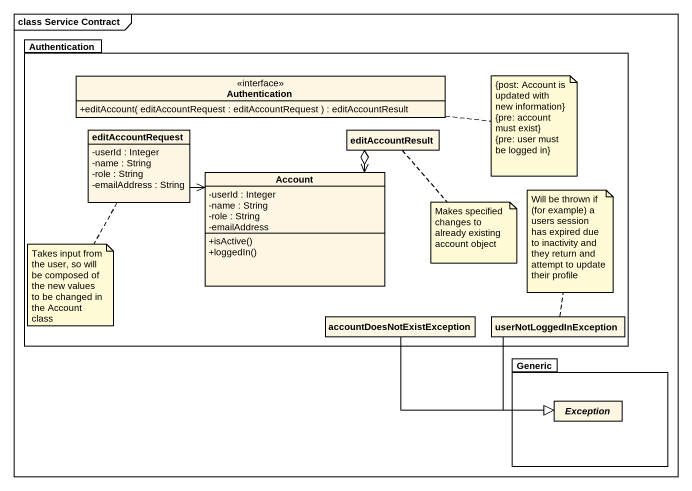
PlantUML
@startuml
mainframe class Service Contract
hide circle
hide empty members
skinparam classAttributeIconSize 0
package Authentication {
  interface "Authentication" as Authentication_2 {
    +editAccount( editAccountRequest : editAccountRequest ) : editAccountResult
  }
  class editAccountRequest {
    -userId : Integer
    -name : String
    -role : String
    -emailAddress : String
  }
  class editAccountResult
  class Account {
    -userId : Integer
    -name : String
    -role : String
    -emailAddress
    +isActive()
    +loggedIn()
  }
  class accountDoesNotExistException
  class userNotLoggedInException
}
package Generic {
  abstract class "Exception" as Exception_
}
editAccountRequest -right-> Account
editAccountResult o--> Account
accountDoesNotExistException -right-|> Exception_
userNotLoggedInException --|> Exception_
note right of Authentication_2
  {post: Account is updated with new information}
  {pre: account must exist}
  {pre: user must be logged in}
end note
note bottom of editAccountResult : Makes specified changes to already existing account object
note top of userNotLoggedInException : Will be thrown if (for example) a users session has expired due to inactivity and they return and attempt to update their profile
note bottom of editAccountRequest : Takes input from the user, so will be composed of the new values to be changed in the Account class
@enduml
